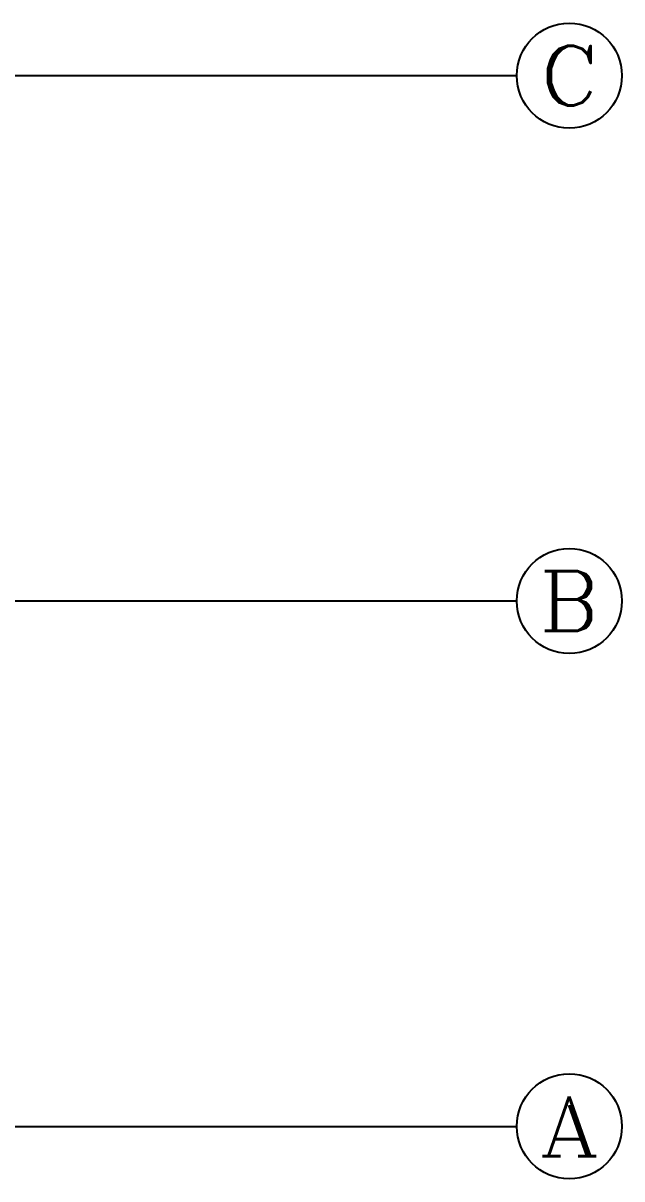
# Model space of a CAD drawing. Extents: x -266287 to 275962, y -324567 to 363765.
# Drawn here: x -95129 to -86015, y -134367 to -116767 of the extents above; entities that cross this region are included whole.
import ezdxf
from ezdxf.enums import TextEntityAlignment as Align

# ---------------------------------------------------------------- set-up
doc = ezdxf.new("R2010")
doc.units = 0
doc.header["$LTSCALE"] = 1000
doc.layers.get('0').update_dxf_attribs({"linetype": 'CONTINUOUS'})
doc.layers.add('AXIS', color=3, linetype='CONTINUOUS')
doc.layers.add('AXIS_TEXT', color=7, linetype='CONTINUOUS')
doc.styles.add('_TCH_AXIS', font='COMPLEX', dxfattribs={"bigfont": 'GBCBIG'})
doc.styles.add('COMPLEX', font='COMPLEX')

# ---------------------------------------------------------------- blocks, each defined once
blk = doc.blocks.new('_AXISO')
blk.add_circle((0, 0), 0.5)
at = {"layer": 'AXIS_TEXT', "style": 'COMPLEX', "width": 1.041667}
blk.add_attdef('A', text='', height=0.56, dxfattribs=at).set_placement((-0.25, -0.28), (0.25, -0.28), align=Align.FIT)

msp = doc.modelspace()

# ---------------------------------------------------------------- linework, layer by layer
at = {"layer": 'AXIS'}
for p, q in [((-95615.20461, -117566.69496), (-87615.20461, -117566.69496)), ((-95615.20461, -125566.69496), (-87615.20461, -125566.69496)), ((-95615.20461, -133566.69496), (-87615.20461, -133566.69496))]:
    msp.add_line(p, q, dxfattribs=at)

# ---------------------------------------------------------------- block references
ref = msp.add_blockref('_AXISO', (-86815.20461, -117566.69496), dxfattribs=dict(at, xscale=1600, yscale=1600, zscale=1600))
ref.add_attrib('A', 'C', dxfattribs={"layer": 'AXIS_TEXT', "height": 905.09668, "style": '_TCH_AXIS', "width": 1.4}).set_placement((-87267.75295, -118019.2433), (-86362.65627, -118019.2433), align=Align.FIT)
ref = msp.add_blockref('_AXISO', (-86815.20461, -125566.69496), dxfattribs=dict(at, xscale=1600, yscale=1600, zscale=1600))
ref.add_attrib('A', 'B', dxfattribs={"layer": 'AXIS_TEXT', "height": 905.09668, "style": '_TCH_AXIS', "width": 1.235294}).set_placement((-87267.75295, -126019.2433), (-86362.65627, -126019.2433), align=Align.FIT)
ref = msp.add_blockref('_AXISO', (-86815.20461, -133566.69496), dxfattribs=dict(at, xscale=1600, yscale=1600, zscale=1600))
ref.add_attrib('A', 'A', dxfattribs={"layer": 'AXIS_TEXT', "height": 905.09668, "style": '_TCH_AXIS', "width": 1.166667}).set_placement((-87267.75295, -134019.2433), (-86362.65627, -134019.2433), align=Align.FIT)

doc.saveas('drawing.dxf')
